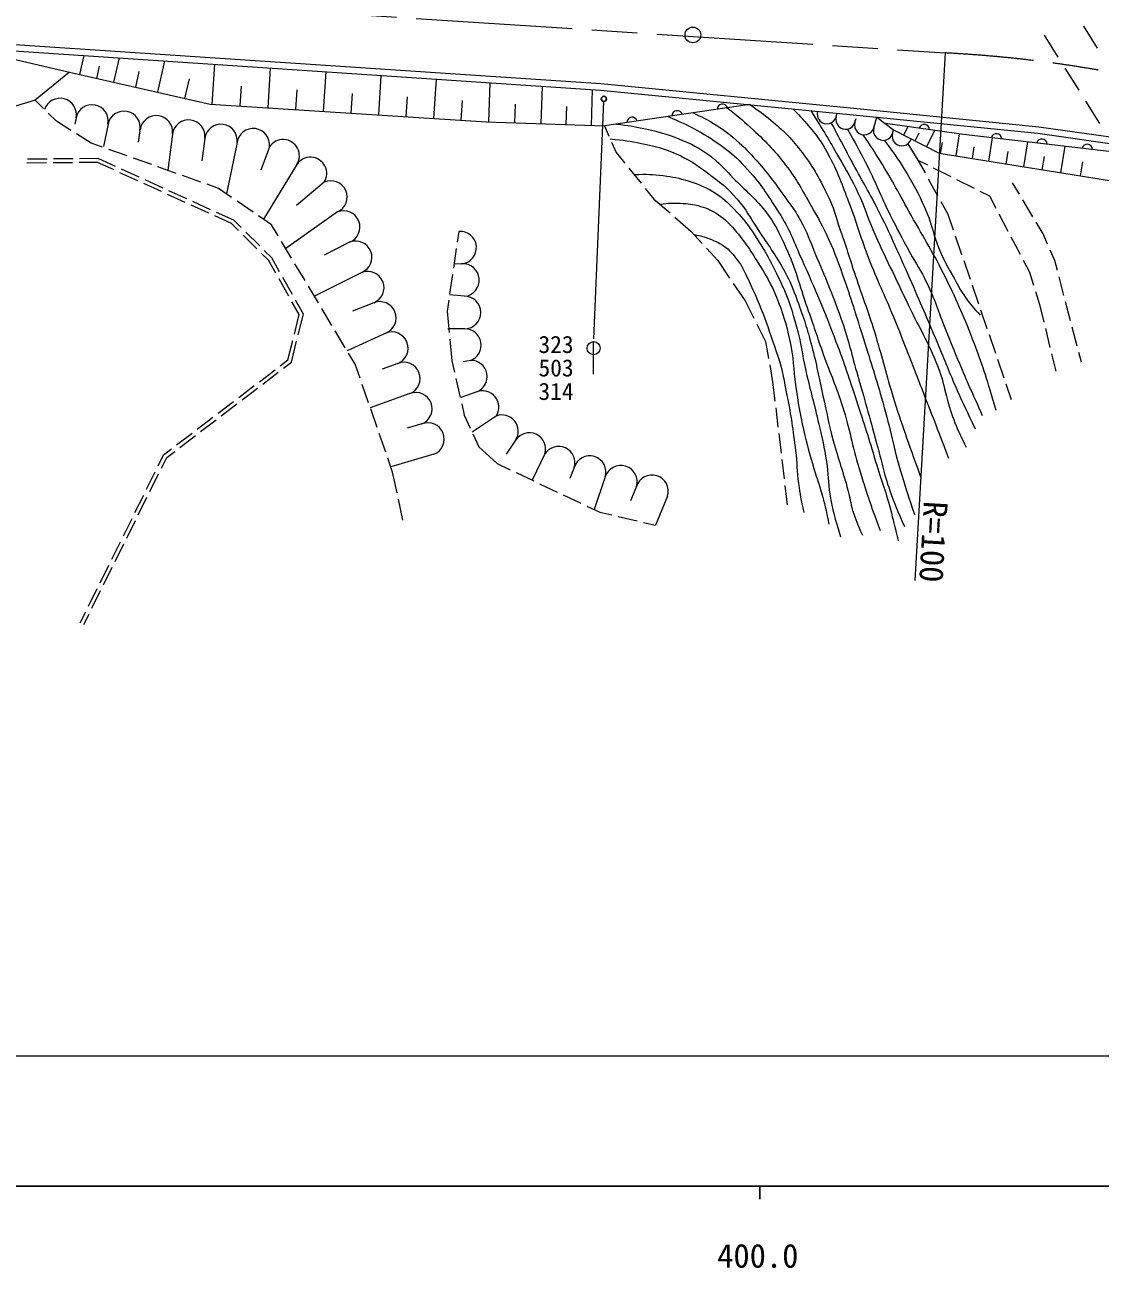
# Model space of a CAD drawing. Units: millimetres at full size, sheet at 1:1000; details may follow other scales. Extents: x 40000 to 680000, y 20000 to 380000.
# Drawn here: x 411622 to 494105, y 198715 to 294090 of the extents above; entities that cross this region are included whole.
import ezdxf
from ezdxf.enums import TextEntityAlignment as Align

# ---------------------------------------------------------------- set-up
doc = ezdxf.new("R2010")
doc.units = ezdxf.units.MM
doc.header["$LTSCALE"] = 1000
doc.linetypes.add('CHAIN', pattern=[18.5, 12, -1.5, 3.5, -1.5])
for name, color, linetype, lineweight in [('M-BGD', 7, 'Continuous', 13), ('M-BMK', 2, 'CHAIN', 13), ('M-BMK-SRVR', 3, 'Continuous', 13), ('M-STR-HTXT', 7, 'Continuous', 13), ('M-STR-STRC', 7, 'Continuous', 13), ('M-TTL-BAND', 7, 'Continuous', 25)]:
    doc.layers.add(name, color=color, linetype=linetype, lineweight=lineweight)
doc.styles.add('ＭＳ ゴシック', font='')
doc.styles.get('ＭＳ ゴシック').set_extended_font_data('MS Gothic')

msp = doc.modelspace()

# ---------------------------------------------------------------- linework, layer by layer
at = {"layer": 'M-BGD'}
for p, q in [((492823, 294000), (493881, 292302)), ((489805, 293310), (490867, 291616)), ((415828, 290273), (416158, 291737)), ((417140, 289977), (417351, 290914)), ((418451, 289681), (418874, 291555)), ((421809, 288924), (422350, 291323)), ((426002, 288004), (426199, 291065)), ((420130, 289303), (420401, 290502)), ((423904, 288452), (424241, 289948)), ((430273, 287730), (430469, 290780)), ((434529, 287456), (434724, 290496)), ((438770, 287183), (438965, 290212)), ((491398, 290768), (492461, 289074)), ((428137, 287867), (428235, 289392)), ((432401, 287593), (432498, 289113)), ((442996, 286911), (443190, 289930)), ((447203, 286645), (447304, 289655)), ((451229, 286510), (451326, 289386)), ((455077, 286381), (455169, 289129)), ((413051, 287679), (412420, 288307)), ((436649, 287319), (436747, 288834)), ((440883, 287047), (440980, 288556)), ((445099, 286776), (445196, 288278)), ((492992, 288227), (494055, 286532)), ((414037, 286699), (413406, 287327)), ((449216, 286578), (449264, 288016)), ((453153, 286446), (453199, 287820)), ((467242, 287969), (456076, 286347)), ((473862, 287040), (473943, 287316)), ((415158, 285992), (414037, 286699)), ((415548, 286960), (415461, 286477)), ((417999, 286468), (417655, 284752)), ((456076, 286347), (456422, 285555)), ((475300, 286615), (475384, 286899)), ((476739, 286191), (476984, 287013)), ((479039, 285630), (479366, 286273)), ((416701, 285017), (415581, 285725)), ((420450, 285977), (420321, 285085)), ((422944, 285714), (422581, 282931)), ((425422, 285384), (425191, 283649)), ((478178, 285767), (478245, 286034)), ((479914, 285183), (480233, 285809)), ((480790, 284737), (481428, 285988)), ((483053, 284033), (483325, 285725)), ((485565, 283630), (485854, 285424)), ((417586, 284703), (416701, 285017)), ((419470, 284034), (418057, 284536)), ((427900, 285054), (427081, 281132)), ((430378, 284724), (429715, 282945)), ((456623, 285097), (456969, 284305)), ((456969, 284305), (457636, 283487)), ((479346, 284954), (480132, 283706)), ((481869, 284223), (482005, 285069)), ((484309, 283831), (484453, 284729)), ((486903, 283415), (487056, 284370)), ((488240, 283200), (488547, 285110)), ((491087, 282743), (491413, 284776)), ((413281, 283496), (411781, 283481)), ((413325, 283797), (411825, 283781)), ((415281, 283517), (413781, 283502)), ((415325, 283818), (413825, 283802)), ((417187, 283537), (415781, 283523)), ((417251, 283838), (415825, 283823)), ((418462, 282956), (417187, 283537)), ((418580, 283232), (417251, 283838)), ((421355, 283365), (419942, 283867)), ((432479, 283369), (429915, 279178)), ((480132, 283706), (480860, 283343)), ((480132, 283706), (480673, 282727)), ((489663, 282971), (489826, 283988)), ((492602, 282499), (492776, 283582)), ((420281, 282126), (418916, 282749)), ((420400, 282402), (419035, 283024)), ((423240, 282697), (421826, 283198)), ((425125, 282028), (423711, 282529)), ((457952, 283099), (458899, 281936)), ((481307, 283119), (482649, 282450)), ((422101, 281296), (420736, 281919)), ((422219, 281572), (420855, 282195)), ((424039, 280742), (422674, 281365)), ((426481, 281547), (425596, 281861)), ((427485, 280854), (426481, 281547)), ((434580, 282015), (432465, 280243)), ((459215, 281549), (459882, 280731)), ((480914, 282289), (481639, 280976)), ((483097, 282227), (484439, 281557)), ((487915, 281090), (487382, 281982)), ((423921, 280467), (422556, 281089)), ((425859, 279912), (424494, 280535)), ((429131, 279719), (427896, 280571)), ((459882, 280731), (461110, 279664)), ((481881, 280538), (482422, 279559)), ((484887, 281334), (485614, 280971)), ((485614, 280971), (486104, 280036)), ((488940, 279373), (488171, 280661)), ((425740, 279637), (424376, 280259)), ((427642, 279099), (426314, 279705)), ((435613, 279738), (431628, 276941)), ((482422, 279559), (482829, 278369)), ((486336, 279593), (487031, 278264)), ((427469, 278848), (426195, 279429)), ((428006, 278317), (427469, 278848)), ((428213, 278535), (427642, 279099)), ((430547, 278743), (429543, 279435)), ((431053, 277899), (430547, 278743)), ((461487, 279336), (462715, 278269)), ((489729, 278052), (489197, 278944)), ((429428, 276911), (428362, 277966)), ((429635, 277128), (428568, 278183)), ((444901, 278247), (444781, 277417)), ((462715, 278269), (463577, 277324)), ((482991, 277896), (483477, 276477)), ((487263, 277821), (487959, 276492)), ((490077, 277260), (489729, 278052)), ((430561, 276212), (429990, 276777)), ((432082, 276184), (431310, 277470)), ((436536, 277414), (434568, 276410)), ((444709, 276922), (444493, 275437)), ((463914, 276954), (464776, 276008)), ((490626, 276010), (490278, 276802)), ((430320, 276028), (429784, 276559)), ((430881, 275033), (430320, 276028)), ((431161, 275146), (430561, 276212)), ((433111, 274469), (432339, 275755)), ((445121, 275757), (444538, 275742)), ((464776, 276008), (465681, 274670)), ((483639, 276004), (484125, 274585)), ((488190, 276049), (488680, 275113)), ((490824, 275252), (490626, 276010)), ((432142, 273403), (431406, 274711)), ((437460, 275091), (433830, 273271)), ((444422, 274943), (444206, 273458)), ((488680, 275113), (488996, 274112)), ((491330, 273318), (490951, 274769)), ((431862, 273290), (431126, 274597)), ((434140, 272754), (433368, 274040)), ((465961, 274256), (466865, 272918)), ((484287, 274112), (484773, 272693)), ((432667, 271859), (432107, 272854)), ((432987, 271902), (432387, 272968)), ((444134, 272963), (444014, 272133)), ((445336, 273268), (444196, 273387)), ((466865, 272918), (467540, 271581)), ((489146, 273635), (489462, 272633)), ((491837, 271383), (491457, 272834)), ((432297, 270367), (432667, 271859)), ((432590, 270301), (432987, 271902)), ((435169, 271039), (434397, 272325)), ((438383, 272768), (436757, 272122)), ((444014, 272133), (444175, 270479)), ((484935, 272220), (485421, 270801)), ((489462, 272633), (489788, 271291)), ((467765, 271135), (468439, 269798)), ((492343, 269448), (491963, 270899)), ((436198, 269324), (435426, 270610)), ((439307, 270445), (436340, 269086)), ((445363, 270768), (444074, 270781)), ((444224, 269981), (444386, 268327)), ((485583, 270328), (486069, 268909)), ((489905, 270805), (490259, 269347)), ((431805, 268390), (432176, 269881)), ((432071, 268215), (432469, 269816)), ((468439, 269798), (468668, 268499)), ((492667, 268206), (492469, 268964)), ((431207, 267933), (431805, 268390)), ((431459, 267747), (432071, 268215)), ((436961, 268052), (436455, 268895)), ((437332, 266986), (436961, 268052)), ((440230, 268122), (439023, 267671)), ((444386, 268327), (444582, 267457)), ((445816, 268348), (445248, 268244)), ((468755, 268006), (468983, 266707)), ((486231, 268436), (486717, 267017)), ((490377, 268862), (490702, 267520)), ((429618, 266718), (430810, 267629)), ((429869, 266533), (431061, 267444)), ((428028, 265504), (429220, 266415)), ((428280, 265319), (429472, 266230)), ((437988, 265096), (437496, 266513)), ((444693, 266969), (445023, 265506)), ((468983, 266707), (469160, 265212)), ((486880, 266544), (487287, 265354)), ((426439, 264290), (427631, 265201)), ((441154, 265799), (438122, 264711)), ((446283, 265931), (445070, 265496)), ((426691, 264105), (427883, 265016)), ((438644, 263207), (438152, 264624)), ((445134, 265018), (445330, 264148)), ((469218, 264716), (469394, 263226)), ((424850, 263076), (426042, 263987)), ((425101, 262891), (426293, 263802)), ((442077, 263475), (440939, 263153)), ((445330, 264148), (445784, 263159)), ((447776, 264080), (445931, 262840)), ((423260, 261862), (424452, 262773)), ((423512, 261677), (424704, 262587)), ((439301, 261318), (438808, 262735)), ((445993, 262705), (446446, 261716)), ((469453, 262730), (469629, 261240)), ((422265, 261101), (422863, 261559)), ((422502, 260906), (423115, 261373)), ((446446, 261716), (447849, 260428)), ((449270, 262231), (448546, 261166)), ((421846, 260257), (422265, 261101)), ((422099, 260093), (422502, 260906)), ((439835, 259780), (439465, 260846)), ((443001, 261152), (439694, 260188)), ((447849, 260428), (448846, 259956)), ((451514, 261185), (450548, 259152)), ((469688, 260743), (469864, 259254)), ((420957, 258466), (421624, 259809)), ((421210, 258301), (421877, 259645)), ((440170, 258184), (439835, 259780)), ((449298, 259743), (450654, 259102)), ((453757, 260138), (453430, 259302)), ((451106, 258888), (452462, 258247)), ((456148, 259407), (455290, 256910)), ((458539, 258677), (458080, 257587)), ((469923, 258757), (470099, 257263)), ((420068, 256674), (420735, 258018)), ((420322, 256509), (420988, 257853)), ((440607, 256099), (440272, 257695)), ((452914, 258033), (454270, 257392)), ((460930, 257946), (460008, 255712)), ((454722, 257178), (455719, 256707)), ((455719, 256707), (456646, 256492)), ((419180, 254882), (419846, 256226)), ((419433, 254718), (420099, 256061)), ((457133, 256379), (458594, 256040)), ((459081, 255927), (460008, 255712)), ((418291, 253091), (418957, 254434)), ((418544, 252926), (419211, 254270)), ((417402, 251299), (418069, 252643)), ((417655, 251134), (418322, 252478)), ((416513, 249507), (417180, 250851)), ((416767, 249343), (417433, 250686)), ((415872, 248215), (416291, 249059)), ((416141, 248082), (416544, 248895))]:
    msp.add_line(p, q, dxfattribs=at)
for points in [[(362314, 299707), (369773, 296827), (376640, 295275), (381379, 294352), (384377, 293913), (392439, 293085), (406951, 292352), (455771, 289089), (475158, 287197), (489332, 285773), (495916, 284842), (501183, 283682), (509304, 281238), (513621, 279614), (519024, 277209), (524418, 274325), (528273, 272004), (532965, 268752), (537939, 264731), (542591, 260451), (545941, 257031), (548667, 254042)], [(362494, 300173), (369919, 297307), (376743, 295764), (381463, 294845), (384438, 294409), (392477, 293583), (406981, 292851), (455812, 289587), (475207, 287695), (489392, 286269), (496005, 285334), (501309, 284166), (509465, 281712), (513811, 280077), (519244, 277658), (524666, 274760), (528545, 272424), (533265, 269152), (538266, 265109), (542939, 260810), (546304, 257375), (549037, 254379)], [(406951, 292352), (415035, 290451), (412420, 288307), (409263, 287362), (402406, 287354), (385075, 285383), (370890, 287556), (360492, 293872)], [(415035, 290451), (425846, 288014), (447033, 286651), (456076, 286347)], [(476984, 287013), (478245, 286034), (481763, 284240), (498321, 281581), (522161, 273367), (526931, 270438), (532965, 268752)], [(531497, 269162), (524286, 273556), (518537, 276617), (509307, 280426), (500988, 283160), (495660, 284282), (483625, 285684), (477629, 286513)]]:
    msp.add_lwpolyline(points, dxfattribs=at)
at = {"layer": 'M-BGD', "lineweight": 25}
msp.add_circle((456035, 288411), 200, dxfattribs=at)
at = {"layer": 'M-BGD'}
for centre, radius, start, end in [((414322, 287206), 1250, 348.65921, 161.78689), ((416773, 286714), 1250, 348.65921, 168.65921), ((419225, 286222), 1250, 348.65921, 168.65921), ((421705, 285879), 1250, 352.41816, 172.41816), ((461667, 287105), 404, 15.89348, 180.63718), ((465130, 287609), 404, 15.89348, 180.63718), ((473142, 287252), 750, 163.57186, 343.57186), ((424183, 285549), 1250, 352.41816, 172.41816), ((426661, 285219), 1250, 352.41816, 172.41816), ((429139, 284889), 1250, 352.41816, 172.41816), ((458203, 286602), 404, 15.89348, 180.63718), ((474581, 286828), 750, 163.57186, 343.57186), ((476020, 286403), 750, 163.57186, 343.57186), ((477459, 285979), 750, 163.57186, 343.57186), ((480620, 286045), 404, 359.75555, 164.49925), ((431429, 284047), 1250, 327.18519, 147.18519), ((478897, 285555), 750, 163.57186, 343.57186), ((486160, 285334), 404, 0.98287, 165.72657), ((489636, 284929), 404, 0.98287, 165.72657), ((493113, 284524), 404, 0.98287, 165.72657), ((433530, 282692), 1250, 327.18519, 147.18519), ((435097, 280876), 1250, 294.39141, 114.39141), ((436074, 278576), 1250, 291.67859, 111.67859), ((445011, 277002), 1250, 275.04843, 95.04843), ((436998, 276253), 1250, 291.67859, 111.67859), ((445231, 274511), 1250, 275.04843, 95.04843), ((437921, 273930), 1250, 291.67859, 111.67859), ((438845, 271607), 1250, 291.67859, 111.67859), ((445349, 272018), 1250, 270.61325, 90.61325), ((439768, 269283), 1250, 291.67859, 111.67859), ((445376, 269519), 1250, 290.58159, 90.61325), ((440692, 266960), 1250, 291.67859, 111.67859), ((445837, 267099), 1250, 290.90029, 90.98832), ((441615, 264637), 1250, 291.67859, 111.67859), ((446729, 264763), 1250, 326.90089, 110.90029), ((442539, 262314), 1250, 291.67859, 111.67859), ((448222, 262913), 1250, 326.97703, 110.90029), ((450318, 261550), 1250, 343.00319, 146.97703), ((452562, 260504), 1250, 343.00282, 146.97759), ((454953, 259773), 1250, 343.00282, 163.00282), ((457343, 259042), 1250, 343.00282, 163.00282), ((459734, 258311), 1250, 343.00282, 163.00282)]:
    msp.add_arc(centre, radius, start, end, dxfattribs=at)
for points, knots in [([(462885, 287337), (463627, 286997), (463856, 286882), (464444, 286528), (465164, 286094), (465553, 285816), (466182, 285256), (466836, 284675), (467176, 284318), (467759, 283666), (468744, 282566), (469202, 281869), (470074, 280677), (470514, 280076), (470773, 279741), (471130, 279087), (471643, 278149), (471818, 277568), (472230, 276581), (473038, 274649), (473508, 273573), (474215, 271602), (474786, 270008), (474967, 269069), (475436, 267442), (476047, 265322), (476369, 264129), (476962, 262004), (477359, 260582), (477479, 259752), (477973, 258360), (478361, 257267), (478522, 256883), (479099, 255613)], [0, 0, 0, 0, 1, 1, 1, 2, 2, 2, 3, 3, 3, 4, 4, 4, 5, 5, 5, 6, 6, 6, 7, 7, 7, 8, 8, 8, 9, 9, 9, 10, 10, 10, 11, 11, 11, 11]), ([(465502, 287717), (466359, 287056), (466603, 286841), (467271, 286237), (468421, 285198), (469030, 284563), (469980, 283337), (470876, 282181), (471228, 281425), (471958, 280157), (472500, 279215), (472806, 278685), (473255, 277696), (473802, 276495), (474038, 275792), (474477, 274548), (475097, 272790), (475388, 271786), (475946, 270007), (476540, 268111), (476888, 267052), (477434, 265142), (478054, 262972), (478228, 261710), (478884, 259551), (479244, 258367), (479364, 257971), (479857, 256537)], [0, 0, 0, 0, 1, 1, 1, 2, 2, 2, 3, 3, 3, 4, 4, 4, 5, 5, 5, 6, 6, 6, 7, 7, 7, 8, 8, 8, 9, 9, 9, 9]), ([(467242, 287969), (468012, 287451), (468240, 287273), (468840, 286777), (469810, 285976), (470335, 285483), (471104, 284488), (472059, 283253), (472480, 282468), (473178, 281072), (473684, 280058), (473796, 279415), (474170, 278344), (474684, 276869), (474933, 276029), (475429, 274547), (475952, 272987), (476296, 272130), (476784, 270559), (477368, 268679), (477595, 267595), (478176, 265713), (478944, 263227), (479251, 262419), (480335, 259412)], [0, 0, 0, 0, 1, 1, 1, 2, 2, 2, 3, 3, 3, 4, 4, 4, 5, 5, 5, 6, 6, 6, 7, 7, 7, 8, 8, 8, 8]), ([(470528, 287649), (471044, 287144), (471189, 286974), (471583, 286516), (472370, 285602), (472784, 285047), (473343, 283978), (474085, 282561), (474357, 281696), (474927, 280201), (475517, 278650), (475742, 277742), (476338, 276194), (477025, 274411), (477524, 273459), (478246, 271691), (479131, 269526), (479590, 268298), (480441, 266120), (481243, 264065), (481493, 263418), (482482, 260854)], [0, 0, 0, 0, 1, 1, 1, 2, 2, 2, 3, 3, 3, 4, 4, 4, 5, 5, 5, 6, 6, 6, 7, 7, 7, 7]), ([(471906, 287514), (472955, 285826), (473243, 285377), (474037, 283970), (474650, 282885), (475018, 282289), (475554, 281165), (476057, 280110), (476202, 279459), (476670, 278389), (477671, 276103), (478326, 274865), (479389, 272608), (480327, 270617), (481043, 269582), (481793, 267513), (482098, 266675), (482141, 266165), (482394, 265310), (482632, 264506), (482760, 264051), (483081, 263278), (483342, 262650), (483448, 262431), (483825, 261704)], [0, 0, 0, 0, 1, 1, 1, 2, 2, 2, 3, 3, 3, 4, 4, 4, 5, 5, 5, 6, 6, 6, 7, 7, 7, 8, 8, 8, 8]), ([(456998, 286481), (457986, 286369), (458290, 286312), (459106, 286139), (460454, 285852), (461204, 285614), (462464, 285058), (463284, 284695), (463717, 284414), (464423, 283862), (465090, 283340), (465367, 282937), (465962, 282335), (466916, 281371), (467530, 280900), (468379, 279842), (469163, 278865), (469435, 278190), (469969, 277057), (470790, 275315), (470989, 274230), (471629, 272414), (472122, 271016), (472371, 270223), (472869, 268827), (473429, 267257), (473838, 266410), (474338, 264820), (474917, 262980), (475059, 261897), (475617, 260050), (476183, 258175), (476407, 257554), (477219, 255299)], [0, 0, 0, 0, 1, 1, 1, 2, 2, 2, 3, 3, 3, 4, 4, 4, 5, 5, 5, 6, 6, 6, 7, 7, 7, 8, 8, 8, 9, 9, 9, 10, 10, 10, 11, 11, 11, 11]), ([(460935, 287053), (461977, 286620), (462293, 286483), (463120, 286032), (464023, 285540), (464511, 285225), (465333, 284608), (466067, 284056), (466438, 283688), (467051, 283005), (468192, 281732), (468694, 280898), (469607, 279453), (470382, 278227), (470613, 277426), (471210, 276104), (472312, 273666), (472876, 272275), (473843, 269779), (474519, 268035), (474824, 267031), (475417, 265257), (476022, 263449), (476323, 262424), (476886, 260602), (477363, 259061), (477686, 258214), (478088, 256652), (478305, 255814), (478377, 255532), (478604, 254496)], [0, 0, 0, 0, 1, 1, 1, 2, 2, 2, 3, 3, 3, 4, 4, 4, 5, 5, 5, 6, 6, 6, 7, 7, 7, 8, 8, 8, 9, 9, 9, 10, 10, 10, 10]), ([(484541, 263077), (483861, 264488), (483685, 264865), (483167, 266025), (482530, 267453), (482232, 268278), (481622, 269717), (480805, 271644), (480355, 272727), (479504, 274640), (478633, 276596), (478170, 277704), (477214, 279620), (476510, 281029), (476040, 281779), (475297, 283168), (474584, 284500), (474361, 284920), (473483, 286584)], [0, 0, 0, 0, 1, 1, 1, 2, 2, 2, 3, 3, 3, 4, 4, 4, 5, 5, 5, 6, 6, 6, 6]), ([(456515, 285344), (457647, 285232), (457997, 285190), (458928, 284992), (459983, 284768), (460592, 284648), (461574, 284204), (462579, 283749), (463102, 283395), (463991, 282741), (464938, 282045), (465454, 281616), (466242, 280744), (466988, 279919), (467230, 279317), (467845, 278391), (468664, 277156), (469174, 276494), (469893, 275198), (470358, 274359), (470531, 273843), (470872, 272947), (471382, 271607), (471609, 270833), (471979, 269449), (472374, 267967), (472503, 267115), (472844, 265620), (473149, 264279), (473273, 263516), (473632, 262189), (474037, 260696), (474356, 259886), (474758, 258392), (474919, 257793), (474945, 257441), (475121, 256846), (475347, 256079), (475478, 255812), (475865, 254938)], [0, 0, 0, 0, 1, 1, 1, 2, 2, 2, 3, 3, 3, 4, 4, 4, 5, 5, 5, 6, 6, 6, 7, 7, 7, 8, 8, 8, 9, 9, 9, 10, 10, 10, 11, 11, 11, 12, 12, 12, 13, 13, 13, 13]), ([(474721, 286091), (475393, 284905), (475567, 284576), (476079, 283588), (476893, 282016), (477215, 281070), (478006, 279486), (478571, 278356), (478911, 277735), (479513, 276624), (480002, 275724), (480343, 275255), (480792, 274334), (481456, 272969), (481669, 272134), (482242, 270728), (482737, 269512), (483006, 268827), (483520, 267618), (484103, 266246), (484304, 265808), (485065, 264127)], [0, 0, 0, 0, 1, 1, 1, 2, 2, 2, 3, 3, 3, 4, 4, 4, 5, 5, 5, 6, 6, 6, 7, 7, 7, 7]), ([(486134, 264508), (485410, 266953), (485200, 267656), (484455, 269622), (483692, 271635), (483207, 272744), (482261, 274678), (481318, 276604), (480656, 277614), (479609, 279486), (478691, 281126), (478219, 282070), (477224, 283664), (476733, 284450), (476571, 284713), (475938, 285658)], [0, 0, 0, 0, 1, 1, 1, 2, 2, 2, 3, 3, 3, 4, 4, 4, 5, 5, 5, 5]), ([(477547, 285234), (478419, 284060), (478680, 283701), (479303, 282653), (479970, 281533), (480307, 280879), (480811, 279677), (481235, 278663), (481295, 278029), (481705, 277010), (482100, 276029), (482420, 275522), (482931, 274595), (483240, 274033), (483403, 273709), (483770, 273183), (484170, 272611), (484352, 272420), (484915, 271810)], [0, 0, 0, 0, 1, 1, 1, 2, 2, 2, 3, 3, 3, 4, 4, 4, 5, 5, 5, 6, 6, 6, 6]), ([(458350, 282611), (459383, 282632), (459720, 282648), (460586, 282531), (461345, 282428), (461773, 282350), (462502, 282116), (463392, 281829), (463896, 281631), (464681, 281123), (465367, 280680), (465674, 280319), (466242, 279733), (466752, 279206), (466990, 278863), (467403, 278257), (468437, 276739), (468909, 275811), (469691, 274149), (470257, 272944), (470450, 272212), (470810, 270930), (471173, 269640), (471222, 268879), (471523, 267572), (471893, 265958), (472164, 265068), (472527, 263451), (472777, 262343), (472939, 261725), (473112, 260602), (473263, 259624), (473223, 259060), (473380, 258083), (473586, 256790), (473741, 256332), (474181, 254827)], [0, 0, 0, 0, 1, 1, 1, 2, 2, 2, 3, 3, 3, 4, 4, 4, 5, 5, 5, 6, 6, 6, 7, 7, 7, 8, 8, 8, 9, 9, 9, 10, 10, 10, 11, 11, 11, 12, 12, 12, 12]), ([(460333, 280339), (461046, 280415), (461284, 280439), (461893, 280407), (462510, 280373), (462865, 280341), (463457, 280165), (464020, 279998), (464340, 279869), (464818, 279529), (465354, 279148), (465620, 278880), (466052, 278384), (466931, 277377), (467315, 276721), (468021, 275586), (468665, 274550), (468987, 273936), (469432, 272800), (469925, 271546), (470103, 270801), (470367, 269480), (470639, 268125), (470591, 267335), (470806, 265969), (471015, 264643), (471158, 263902), (471455, 262592), (471719, 261430), (471934, 260796), (472275, 259654), (472439, 259108), (472555, 258809), (472714, 258261), (472993, 257305), (473051, 256970), (473306, 255781)], [0, 0, 0, 0, 1, 1, 1, 2, 2, 2, 3, 3, 3, 4, 4, 4, 5, 5, 5, 6, 6, 6, 7, 7, 7, 8, 8, 8, 9, 9, 9, 10, 10, 10, 11, 11, 11, 12, 12, 12, 12]), ([(462952, 278010), (463516, 277891), (463706, 277848), (464164, 277669), (464661, 277476), (464953, 277363), (465372, 277033), (465842, 276663), (466030, 276366), (466390, 275889), (466739, 275426), (466844, 275105), (467093, 274582), (468165, 272322), (468605, 270980), (469401, 268610), (469778, 267490), (469842, 266819), (470079, 265662), (470414, 264021), (470529, 263087), (470737, 261426), (470860, 260446), (470830, 259886), (470966, 258908), (471088, 258030), (471147, 257729), (471367, 256675)], [0, 0, 0, 0, 1, 1, 1, 2, 2, 2, 3, 3, 3, 4, 4, 4, 5, 5, 5, 6, 6, 6, 7, 7, 7, 8, 8, 8, 9, 9, 9, 9])]:
    msp.add_open_spline(points, degree=3, knots=knots, dxfattribs=at)
at = {"layer": 'M-BMK'}
msp.add_line((386248, 298199), (482206, 291938), dxfattribs=at)
msp.add_arc((476989, 192075), 100000, 40.70411, 87.00973, dxfattribs=at)
at = {"layer": 'M-BMK-SRVR'}
msp.add_circle((462863, 293313), 600, dxfattribs=at)
at = {"layer": 'M-STR-HTXT'}
for p, q in [((482206, 291938), (479879, 251476)), ((281461, 215000), (532000, 215000))]:
    msp.add_line(p, q, dxfattribs=at)
at = {"layer": 'M-STR-STRC'}
for p, q in [((456001, 288214), (455242, 269998)), ((455252, 267287), (455252, 269787))]:
    msp.add_line(p, q, dxfattribs=at)
msp.add_circle((455252, 269287), 500, dxfattribs=at)
at = {"layer": 'M-TTL-BAND'}
for p, q in [((40000, 205000), (579000, 205000)), ((468000, 205000), (468000, 204000))]:
    msp.add_line(p, q, dxfattribs=at)

# ---------------------------------------------------------------- texts
at = {"layer": 'M-STR-HTXT', "style": 'ＭＳ ゴシック'}
for s, p in [('323', (452369, 268521)), ('503', (452369, 266721)), ('314', (452369, 264921))]:
    msp.add_text(s, height=1320, dxfattribs=at).set_placement(p, align=Align.BOTTOM_CENTER)
msp.add_text('R=100', height=1833, rotation=266.709, dxfattribs=at).set_placement((481326, 254430), align=Align.MIDDLE_CENTER)
at = {"layer": 'M-TTL-BAND', "style": 'ＭＳ ゴシック'}
msp.add_text('400.0', height=1833, dxfattribs=at).set_placement((467844, 198195), align=Align.BOTTOM_CENTER)

doc.saveas('drawing.dxf')
